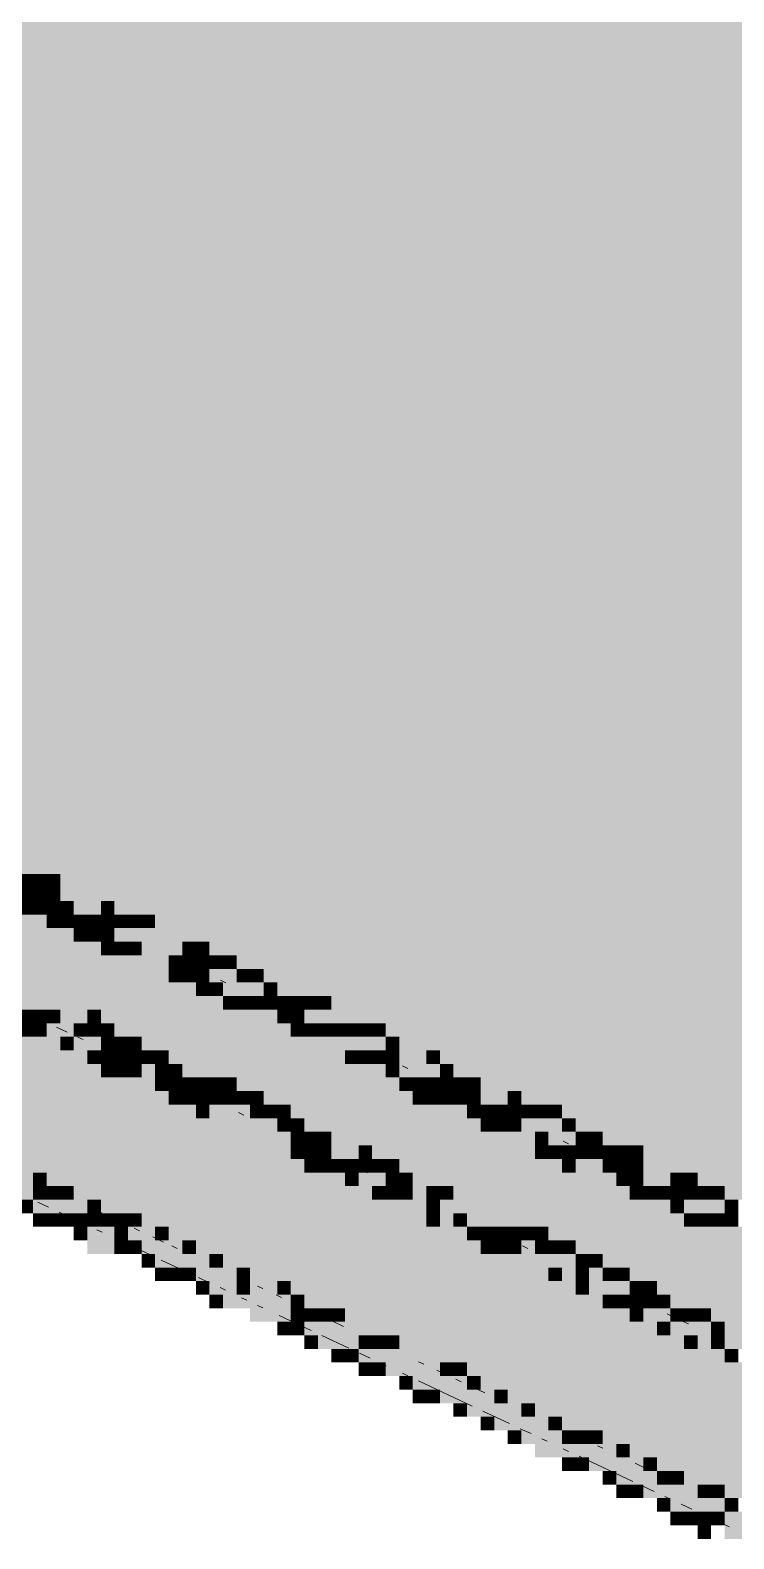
# Paper-space layout '03 3D Building and Roof' of a CAD drawing. Header units: millimetres. Extents: x 5 to 415, y 5 to 292.
# Drawn here: x 256.36 to 261.36, y 58.42 to 69.14 of the extents above; entities that cross this region are included whole.
import ezdxf

# ---------------------------------------------------------------- set-up
doc = ezdxf.new("R2010")
doc.units = ezdxf.units.MM
doc.layers.add('EXISTING', color=7, linetype='Continuous')
doc.layers.add('IMAGES', color=7, linetype='Continuous')

# ---------------------------------------------------------------- blocks, each defined once
blk = doc.blocks.new('SHEET_03')
at = {"layer": 'EXISTING', "color": 250, "lineweight": 9}
for p, q in [((256.605, 62.904), (256.567, 62.922)), ((257.747, 62.368), (257.709, 62.386)), ((256.43, 62.107), (256.468, 62.089)), ((256.544, 62.053), (256.62, 62.018)), ((256.696, 61.982), (256.734, 61.964)), ((259.041, 61.76), (259.003, 61.778)), ((257.305, 61.696), (257.343, 61.678)), ((257.572, 61.571), (257.61, 61.553)), ((257.838, 61.446), (257.876, 61.428)), ((260.183, 61.224), (260.145, 61.242)), ((258.447, 61.16), (258.485, 61.142)), ((258.6, 61.088), (258.638, 61.07)), ((258.714, 61.035), (258.752, 61.017)), ((258.98, 60.91), (259.018, 60.892)), ((256.488, 60.774), (256.412, 60.809)), ((256.602, 60.72), (256.564, 60.738)), ((256.755, 60.649), (256.717, 60.666)), ((256.831, 60.749), (256.869, 60.731)), ((257.001, 60.669), (256.963, 60.687)), ((261.325, 60.688), (261.287, 60.706)), ((256.869, 60.595), (256.831, 60.613)), ((257.097, 60.624), (257.135, 60.606)), ((257.305, 60.526), (257.229, 60.562)), ((259.589, 60.624), (259.627, 60.606)), ((257.212, 60.434), (256.983, 60.541)), ((257.364, 60.499), (257.402, 60.481)), ((259.742, 60.552), (259.78, 60.534)), ((259.856, 60.499), (259.894, 60.481)), ((257.478, 60.309), (257.288, 60.398)), ((257.631, 60.237), (257.554, 60.273)), ((257.745, 60.184), (257.707, 60.202)), ((257.973, 60.213), (258.011, 60.195)), ((258.143, 60.133), (258.105, 60.151)), ((257.897, 60.112), (257.859, 60.13)), ((258.011, 60.058), (257.973, 60.076)), ((258.24, 60.088), (258.278, 60.07)), ((258.447, 59.99), (258.371, 60.026)), ((260.731, 60.088), (260.769, 60.07)), ((258.354, 59.898), (258.126, 60.005)), ((258.506, 59.963), (258.583, 59.927)), ((260.884, 60.016), (260.922, 59.998)), ((260.998, 59.962), (261.036, 59.945)), ((258.621, 59.772), (258.43, 59.862)), ((258.773, 59.701), (258.697, 59.737)), ((258.887, 59.647), (258.849, 59.665)), ((259.116, 59.676), (259.154, 59.659)), ((259.285, 59.597), (259.247, 59.615)), ((259.04, 59.576), (259.002, 59.594)), ((259.497, 59.361), (259.116, 59.54)), ((259.382, 59.551), (259.42, 59.533)), ((259.589, 59.454), (259.513, 59.49)), ((259.763, 59.236), (259.573, 59.325)), ((259.916, 59.165), (259.839, 59.2)), ((260.03, 59.111), (259.992, 59.129)), ((260.258, 59.14), (260.296, 59.122)), ((260.427, 59.061), (260.389, 59.079)), ((260.182, 59.039), (260.144, 59.057)), ((260.639, 58.825), (260.258, 59.004)), ((260.525, 59.015), (260.563, 58.997)), ((260.731, 58.918), (260.655, 58.954)), ((260.791, 58.753), (260.715, 58.789)), ((260.906, 58.7), (260.868, 58.718)), ((261.058, 58.628), (260.982, 58.664)), ((261.134, 58.729), (261.172, 58.711)), ((261.172, 58.575), (261.134, 58.592)), ((261.325, 58.503), (261.287, 58.521))]:
    blk.add_line(p, q, dxfattribs=at)
at = {"layer": 'IMAGES', "color": 7}
for points in [[(243.658, 69.118), (262.738, 69.118), (243.658, 69.214), (262.738, 69.214)], [(243.851, 69.022), (262.738, 69.022), (243.851, 69.118), (262.738, 69.118)], [(244.14, 68.925), (262.545, 68.925), (244.14, 69.022), (262.545, 69.022)], [(244.236, 68.829), (262.449, 68.829), (244.236, 68.925), (262.449, 68.925)], [(244.525, 68.732), (262.16, 68.732), (244.525, 68.829), (262.16, 68.829)], [(244.718, 68.636), (261.967, 68.636), (244.718, 68.732), (261.967, 68.732)], [(244.911, 68.54), (261.775, 68.54), (244.911, 68.636), (261.775, 68.636)], [(245.007, 68.443), (261.678, 68.443), (245.007, 68.54), (261.678, 68.54)], [(245.296, 68.347), (261.582, 68.347), (245.296, 68.443), (261.582, 68.443)], [(245.585, 68.25), (261.582, 68.25), (245.585, 68.347), (261.582, 68.347)], [(245.682, 68.154), (261.582, 68.154), (245.682, 68.25), (261.582, 68.25)], [(245.971, 68.058), (261.582, 68.058), (245.971, 68.154), (261.582, 68.154)], [(246.067, 67.961), (261.582, 67.961), (246.067, 68.058), (261.582, 68.058)], [(246.356, 67.865), (261.678, 67.865), (246.356, 67.961), (261.678, 67.961)], [(246.549, 67.768), (261.967, 67.768), (246.549, 67.865), (261.967, 67.865)], [(246.742, 67.672), (262.064, 67.672), (246.742, 67.768), (262.064, 67.768)], [(246.935, 67.576), (262.353, 67.576), (246.935, 67.672), (262.353, 67.672)], [(247.127, 67.479), (262.545, 67.479), (247.127, 67.576), (262.545, 67.576)], [(247.224, 67.383), (262.738, 67.383), (247.224, 67.479), (262.738, 67.479)], [(247.609, 67.286), (262.931, 67.286), (247.609, 67.383), (262.931, 67.383)], [(247.802, 67.19), (265.147, 67.19), (247.802, 67.286), (265.147, 67.286)], [(247.995, 67.094), (265.436, 67.094), (247.995, 67.19), (265.436, 67.19)], [(248.091, 66.997), (265.629, 66.997), (248.091, 67.094), (265.629, 67.094)], [(248.284, 66.901), (265.918, 66.901), (248.284, 66.997), (265.918, 66.997)], [(248.476, 66.804), (266.111, 66.804), (248.476, 66.901), (266.111, 66.901)], [(248.862, 66.708), (266.304, 66.708), (248.862, 66.804), (266.304, 66.804)], [(248.958, 66.612), (266.593, 66.612), (248.958, 66.708), (266.593, 66.708)], [(249.247, 66.515), (266.785, 66.515), (249.247, 66.612), (266.785, 66.612)], [(249.344, 66.419), (267.075, 66.419), (249.344, 66.515), (267.075, 66.515)], [(249.536, 66.322), (267.267, 66.322), (249.536, 66.419), (267.267, 66.419)], [(249.825, 66.226), (267.556, 66.226), (249.825, 66.322), (267.556, 66.322)], [(250.018, 66.13), (267.749, 66.13), (250.018, 66.226), (267.749, 66.226)], [(250.211, 66.033), (268.038, 66.033), (250.211, 66.13), (268.038, 66.13)], [(250.404, 65.937), (268.135, 65.937), (250.404, 66.033), (268.135, 66.033)], [(250.693, 65.84), (267.845, 65.84), (250.693, 65.937), (267.845, 65.937)], [(250.789, 65.744), (267.749, 65.744), (250.789, 65.84), (267.749, 65.84)], [(251.078, 65.648), (267.556, 65.648), (251.078, 65.744), (267.556, 65.744)], [(251.271, 65.551), (267.46, 65.551), (251.271, 65.648), (267.46, 65.648)], [(251.367, 65.455), (267.46, 65.455), (251.367, 65.551), (267.46, 65.551)], [(251.656, 65.358), (267.46, 65.358), (251.656, 65.455), (267.46, 65.455)], [(251.849, 65.262), (267.46, 65.262), (251.849, 65.358), (267.46, 65.358)], [(252.138, 65.166), (267.556, 65.166), (252.138, 65.262), (267.556, 65.262)], [(252.235, 65.069), (267.653, 65.069), (252.235, 65.166), (267.653, 65.166)], [(252.524, 64.973), (267.845, 64.973), (252.524, 65.069), (267.845, 65.069)], [(252.716, 64.876), (268.135, 64.876), (252.716, 64.973), (268.135, 64.973)], [(252.813, 64.78), (268.231, 64.78), (252.813, 64.876), (268.231, 64.876)], [(253.102, 64.684), (268.52, 64.684), (253.102, 64.78), (268.52, 64.78)], [(253.295, 64.587), (268.616, 64.587), (253.295, 64.684), (268.616, 64.684)], [(253.584, 64.491), (268.809, 64.491), (253.584, 64.587), (268.809, 64.587)], [(253.68, 64.394), (272.856, 64.394), (253.68, 64.491), (272.856, 64.491)], [(253.873, 64.298), (272.567, 64.298), (253.873, 64.394), (272.567, 64.394)], [(254.162, 64.202), (272.471, 64.202), (254.162, 64.298), (272.471, 64.298)], [(254.258, 64.105), (272.085, 64.105), (254.258, 64.202), (272.085, 64.202)], [(254.547, 64.009), (271.989, 64.009), (254.547, 64.105), (271.989, 64.105)], [(254.74, 63.912), (271.796, 63.912), (254.74, 64.009), (271.796, 64.009)], [(254.933, 63.816), (271.507, 63.816), (254.933, 63.912), (271.507, 63.912)], [(255.029, 63.72), (271.411, 63.72), (255.029, 63.816), (271.411, 63.816)], [(255.415, 63.623), (271.122, 63.623), (255.415, 63.72), (271.122, 63.72)], [(255.607, 63.527), (270.929, 63.527), (255.607, 63.623), (270.929, 63.623)], [(255.8, 63.43), (270.833, 63.43), (255.8, 63.527), (270.833, 63.527)], [(255.993, 63.334), (270.64, 63.334), (255.993, 63.43), (270.64, 63.43)], [(256.185, 63.238), (270.447, 63.238), (256.185, 63.334), (270.447, 63.334)], [(256.282, 63.141), (256.475, 63.141), (256.282, 63.238), (256.475, 63.238)], [(256.282, 63.045), (256.378, 63.045), (256.282, 63.141), (256.378, 63.141)], [(256.378, 63.045), (256.475, 63.045), (256.378, 63.141), (256.475, 63.141)], [(256.475, 63.141), (270.062, 63.141), (256.475, 63.238), (270.062, 63.238)], [(256.475, 63.045), (256.571, 63.045), (256.475, 63.141), (256.571, 63.141)], [(256.571, 63.045), (269.965, 63.045), (256.571, 63.141), (269.965, 63.141)], [(256.282, 62.948), (256.378, 62.948), (256.282, 63.045), (256.378, 63.045)], [(256.378, 62.948), (256.475, 62.948), (256.378, 63.045), (256.475, 63.045)], [(256.475, 62.948), (256.571, 62.948), (256.475, 63.045), (256.571, 63.045)], [(256.571, 62.948), (256.86, 62.948), (256.571, 63.045), (256.86, 63.045)], [(256.86, 62.948), (269.676, 62.948), (256.86, 63.045), (269.676, 63.045)], [(256.282, 62.852), (256.378, 62.852), (256.282, 62.948), (256.378, 62.948)], [(256.378, 62.852), (256.475, 62.852), (256.378, 62.948), (256.475, 62.948)], [(256.475, 62.852), (256.571, 62.852), (256.475, 62.948), (256.571, 62.948)], [(256.571, 62.852), (256.667, 62.852), (256.571, 62.948), (256.667, 62.948)], [(256.667, 62.852), (256.86, 62.852), (256.667, 62.948), (256.86, 62.948)], [(256.86, 62.852), (256.956, 62.852), (256.86, 62.948), (256.956, 62.948)], [(256.956, 62.852), (269.484, 62.852), (256.956, 62.948), (269.484, 62.948)], [(255.318, 62.756), (256.475, 62.756), (255.318, 62.852), (256.475, 62.852)], [(256.475, 62.756), (256.571, 62.756), (256.475, 62.852), (256.571, 62.852)], [(256.571, 62.756), (256.667, 62.756), (256.571, 62.852), (256.667, 62.852)], [(256.667, 62.756), (256.764, 62.756), (256.667, 62.852), (256.764, 62.852)], [(256.764, 62.756), (256.86, 62.756), (256.764, 62.852), (256.86, 62.852)], [(256.86, 62.756), (256.956, 62.756), (256.86, 62.852), (256.956, 62.852)], [(256.956, 62.756), (257.053, 62.756), (256.956, 62.852), (257.053, 62.852)], [(257.053, 62.756), (257.149, 62.756), (257.053, 62.852), (257.149, 62.852)], [(257.149, 62.756), (257.245, 62.756), (257.149, 62.852), (257.245, 62.852)], [(257.245, 62.756), (269.484, 62.756), (257.245, 62.852), (269.484, 62.852)], [(255.607, 62.659), (256.667, 62.659), (255.607, 62.756), (256.667, 62.756)], [(256.667, 62.659), (256.764, 62.659), (256.667, 62.756), (256.764, 62.756)], [(256.764, 62.659), (256.86, 62.659), (256.764, 62.756), (256.86, 62.756)], [(256.86, 62.659), (256.956, 62.659), (256.86, 62.756), (256.956, 62.756)], [(256.956, 62.659), (257.149, 62.659), (256.956, 62.756), (257.149, 62.756)], [(257.149, 62.659), (257.342, 62.659), (257.149, 62.756), (257.342, 62.756)], [(257.342, 62.563), (257.438, 62.563), (257.342, 62.756), (257.438, 62.756)], [(257.438, 62.659), (269.098, 62.659), (257.438, 62.756), (269.098, 62.756)], [(255.704, 62.563), (256.86, 62.563), (255.704, 62.659), (256.86, 62.659)], [(256.86, 62.563), (256.956, 62.563), (256.86, 62.659), (256.956, 62.659)], [(256.956, 62.563), (257.053, 62.563), (256.956, 62.659), (257.053, 62.659)], [(257.053, 62.563), (257.149, 62.563), (257.053, 62.659), (257.149, 62.659)], [(257.149, 62.563), (257.342, 62.563), (257.149, 62.659), (257.342, 62.659)], [(257.438, 62.563), (257.535, 62.563), (257.438, 62.659), (257.535, 62.659)], [(257.535, 62.563), (257.631, 62.563), (257.535, 62.659), (257.631, 62.659)], [(257.631, 62.563), (268.905, 62.563), (257.631, 62.659), (268.905, 62.659)], [(255.896, 62.466), (257.149, 62.466), (255.896, 62.563), (257.149, 62.563)], [(257.149, 62.466), (257.342, 62.466), (257.149, 62.563), (257.342, 62.563)], [(257.342, 62.466), (257.438, 62.466), (257.342, 62.563), (257.438, 62.563)], [(257.438, 62.466), (257.535, 62.466), (257.438, 62.563), (257.535, 62.563)], [(257.535, 62.466), (257.631, 62.466), (257.535, 62.563), (257.631, 62.563)], [(257.631, 62.466), (257.727, 62.466), (257.631, 62.563), (257.727, 62.563)], [(257.727, 62.466), (257.824, 62.466), (257.727, 62.563), (257.824, 62.563)], [(257.824, 62.466), (268.809, 62.466), (257.824, 62.563), (268.809, 62.563)], [(256.089, 62.37), (257.342, 62.37), (256.089, 62.466), (257.342, 62.466)], [(257.342, 62.37), (257.438, 62.37), (257.342, 62.466), (257.438, 62.466)], [(257.438, 62.37), (257.535, 62.37), (257.438, 62.466), (257.535, 62.466)], [(257.535, 62.37), (257.631, 62.37), (257.535, 62.466), (257.631, 62.466)], [(257.631, 62.37), (257.824, 62.37), (257.631, 62.466), (257.824, 62.466)], [(257.824, 62.37), (257.92, 62.37), (257.824, 62.466), (257.92, 62.466)], [(257.92, 62.37), (258.016, 62.37), (257.92, 62.466), (258.016, 62.466)], [(258.016, 62.37), (268.52, 62.37), (258.016, 62.466), (268.52, 62.466)], [(256.282, 62.274), (257.535, 62.274), (256.282, 62.37), (257.535, 62.37)], [(257.535, 62.274), (257.631, 62.274), (257.535, 62.37), (257.631, 62.37)], [(257.631, 62.274), (257.727, 62.274), (257.631, 62.37), (257.727, 62.37)], [(257.727, 62.274), (258.016, 62.274), (257.727, 62.37), (258.016, 62.37)], [(258.016, 62.274), (258.113, 62.274), (258.016, 62.37), (258.113, 62.37)], [(258.113, 62.274), (268.424, 62.274), (258.113, 62.37), (268.424, 62.37)], [(256.282, 62.177), (256.475, 62.177), (256.282, 62.274), (256.475, 62.274)], [(256.282, 62.081), (256.378, 62.081), (256.282, 62.177), (256.378, 62.177)], [(256.378, 62.081), (256.475, 62.081), (256.378, 62.177), (256.475, 62.177)], [(256.475, 62.177), (257.727, 62.177), (256.475, 62.274), (257.727, 62.274)], [(256.475, 62.081), (256.571, 62.081), (256.475, 62.177), (256.571, 62.177)], [(256.571, 62.081), (256.764, 62.081), (256.571, 62.177), (256.764, 62.177)], [(256.764, 62.081), (256.86, 62.081), (256.764, 62.177), (256.86, 62.177)], [(256.86, 62.081), (257.824, 62.081), (256.86, 62.177), (257.824, 62.177)], [(257.727, 62.177), (257.824, 62.177), (257.727, 62.274), (257.824, 62.274)], [(257.824, 62.177), (257.92, 62.177), (257.824, 62.274), (257.92, 62.274)], [(257.824, 62.081), (258.113, 62.081), (257.824, 62.177), (258.113, 62.177)], [(257.92, 62.177), (258.016, 62.177), (257.92, 62.274), (258.016, 62.274)], [(258.016, 62.177), (258.113, 62.177), (258.016, 62.274), (258.113, 62.274)], [(258.113, 62.177), (258.209, 62.177), (258.113, 62.274), (258.209, 62.274)], [(258.113, 62.081), (258.209, 62.081), (258.113, 62.177), (258.209, 62.177)], [(258.209, 62.177), (258.305, 62.177), (258.209, 62.274), (258.305, 62.274)], [(258.209, 62.081), (258.305, 62.081), (258.209, 62.177), (258.305, 62.177)], [(258.305, 62.177), (258.402, 62.177), (258.305, 62.274), (258.402, 62.274)], [(258.305, 62.081), (258.498, 62.081), (258.305, 62.177), (258.498, 62.177)], [(258.402, 62.177), (258.498, 62.177), (258.402, 62.274), (258.498, 62.274)], [(258.498, 62.177), (268.327, 62.177), (258.498, 62.274), (268.327, 62.274)], [(258.498, 62.081), (258.691, 62.081), (258.498, 62.177), (258.691, 62.177)], [(258.691, 62.081), (267.845, 62.081), (258.691, 62.177), (267.845, 62.177)], [(256.282, 61.984), (256.378, 61.984), (256.282, 62.081), (256.378, 62.081)], [(256.378, 61.984), (256.475, 61.984), (256.378, 62.081), (256.475, 62.081)], [(256.475, 61.984), (256.667, 61.984), (256.475, 62.081), (256.667, 62.081)], [(256.667, 61.984), (256.764, 61.984), (256.667, 62.081), (256.764, 62.081)], [(256.764, 61.984), (256.86, 61.984), (256.764, 62.081), (256.86, 62.081)], [(256.86, 61.984), (256.956, 61.984), (256.86, 62.081), (256.956, 62.081)], [(256.956, 61.984), (258.209, 61.984), (256.956, 62.081), (258.209, 62.081)], [(258.209, 61.984), (258.305, 61.984), (258.209, 62.081), (258.305, 62.081)], [(258.305, 61.984), (258.402, 61.984), (258.305, 62.081), (258.402, 62.081)], [(258.402, 61.984), (258.498, 61.984), (258.402, 62.081), (258.498, 62.081)], [(258.498, 61.984), (258.595, 61.984), (258.498, 62.081), (258.595, 62.081)], [(258.595, 61.984), (258.691, 61.984), (258.595, 62.081), (258.691, 62.081)], [(258.691, 61.984), (258.787, 61.984), (258.691, 62.081), (258.787, 62.081)], [(258.787, 61.984), (258.884, 61.984), (258.787, 62.081), (258.884, 62.081)], [(258.884, 61.984), (267.749, 61.984), (258.884, 62.081), (267.749, 62.081)], [(254.451, 61.888), (256.571, 61.888), (254.451, 61.984), (256.571, 61.984)], [(256.571, 61.888), (256.667, 61.888), (256.571, 61.984), (256.667, 61.984)], [(256.667, 61.888), (256.86, 61.888), (256.667, 61.984), (256.86, 61.984)], [(256.86, 61.888), (256.956, 61.888), (256.86, 61.984), (256.956, 61.984)], [(256.956, 61.888), (257.053, 61.888), (256.956, 61.984), (257.053, 61.984)], [(257.053, 61.888), (257.149, 61.888), (257.053, 61.984), (257.149, 61.984)], [(257.149, 61.888), (258.305, 61.888), (257.149, 61.984), (258.305, 61.984)], [(258.305, 61.888), (258.595, 61.888), (258.305, 61.984), (258.595, 61.984)], [(258.595, 61.888), (258.884, 61.888), (258.595, 61.984), (258.884, 61.984)], [(258.884, 61.888), (258.98, 61.888), (258.884, 61.984), (258.98, 61.984)], [(258.98, 61.888), (267.556, 61.888), (258.98, 61.984), (267.556, 61.984)], [(254.644, 61.792), (256.764, 61.792), (254.644, 61.888), (256.764, 61.888)], [(256.764, 61.792), (256.86, 61.792), (256.764, 61.888), (256.86, 61.888)], [(256.86, 61.792), (256.956, 61.792), (256.86, 61.888), (256.956, 61.888)], [(256.956, 61.792), (257.053, 61.792), (256.956, 61.888), (257.053, 61.888)], [(257.053, 61.792), (257.149, 61.792), (257.053, 61.888), (257.149, 61.888)], [(257.149, 61.792), (257.245, 61.792), (257.149, 61.888), (257.245, 61.888)], [(257.245, 61.792), (257.342, 61.792), (257.245, 61.888), (257.342, 61.888)], [(257.342, 61.792), (258.595, 61.792), (257.342, 61.888), (258.595, 61.888)], [(258.595, 61.792), (258.691, 61.792), (258.595, 61.888), (258.691, 61.888)], [(258.691, 61.792), (258.787, 61.792), (258.691, 61.888), (258.787, 61.888)], [(258.787, 61.792), (258.884, 61.792), (258.787, 61.888), (258.884, 61.888)], [(258.884, 61.792), (258.98, 61.792), (258.884, 61.888), (258.98, 61.888)], [(258.98, 61.792), (259.173, 61.792), (258.98, 61.888), (259.173, 61.888)], [(259.173, 61.792), (259.269, 61.792), (259.173, 61.888), (259.269, 61.888)], [(259.269, 61.792), (267.267, 61.792), (259.269, 61.888), (267.267, 61.888)], [(254.933, 61.695), (256.86, 61.695), (254.933, 61.792), (256.86, 61.792)], [(256.86, 61.695), (256.956, 61.695), (256.86, 61.792), (256.956, 61.792)], [(256.956, 61.695), (257.053, 61.695), (256.956, 61.792), (257.053, 61.792)], [(257.053, 61.695), (257.149, 61.695), (257.053, 61.792), (257.149, 61.792)], [(257.149, 61.599), (257.245, 61.599), (257.149, 61.792), (257.245, 61.792)], [(257.245, 61.695), (257.342, 61.695), (257.245, 61.792), (257.342, 61.792)], [(257.342, 61.695), (257.438, 61.695), (257.342, 61.792), (257.438, 61.792)], [(257.438, 61.695), (258.691, 61.695), (257.438, 61.792), (258.691, 61.792)], [(258.691, 61.695), (258.884, 61.695), (258.691, 61.792), (258.884, 61.792)], [(258.884, 61.695), (258.98, 61.695), (258.884, 61.792), (258.98, 61.792)], [(258.98, 61.695), (259.269, 61.695), (258.98, 61.792), (259.269, 61.792)], [(259.269, 61.695), (259.365, 61.695), (259.269, 61.792), (259.365, 61.792)], [(259.365, 61.695), (267.171, 61.695), (259.365, 61.792), (267.171, 61.792)], [(255.029, 61.599), (257.149, 61.599), (255.029, 61.695), (257.149, 61.695)], [(257.245, 61.599), (257.342, 61.599), (257.245, 61.695), (257.342, 61.695)], [(257.342, 61.599), (257.438, 61.599), (257.342, 61.695), (257.438, 61.695)], [(257.438, 61.599), (257.535, 61.599), (257.438, 61.695), (257.535, 61.695)], [(257.535, 61.599), (257.631, 61.599), (257.535, 61.695), (257.631, 61.695)], [(257.631, 61.599), (257.727, 61.599), (257.631, 61.695), (257.727, 61.695)], [(257.727, 61.599), (257.824, 61.599), (257.727, 61.695), (257.824, 61.695)], [(257.824, 61.599), (258.98, 61.599), (257.824, 61.695), (258.98, 61.695)], [(258.98, 61.599), (259.076, 61.599), (258.98, 61.695), (259.076, 61.695)], [(259.076, 61.599), (259.173, 61.599), (259.076, 61.695), (259.173, 61.695)], [(259.173, 61.599), (259.269, 61.599), (259.173, 61.695), (259.269, 61.695)], [(259.269, 61.599), (259.365, 61.599), (259.269, 61.695), (259.365, 61.695)], [(259.365, 61.599), (259.462, 61.599), (259.365, 61.695), (259.462, 61.695)], [(259.462, 61.599), (259.558, 61.599), (259.462, 61.695), (259.558, 61.695)], [(259.558, 61.599), (259.751, 61.599), (259.558, 61.695), (259.751, 61.695)], [(259.751, 61.599), (267.075, 61.599), (259.751, 61.695), (267.075, 61.695)], [(255.318, 61.502), (257.342, 61.502), (255.318, 61.599), (257.342, 61.599)], [(257.342, 61.502), (257.438, 61.502), (257.342, 61.599), (257.438, 61.599)], [(257.438, 61.502), (257.535, 61.502), (257.438, 61.599), (257.535, 61.599)], [(257.535, 61.502), (257.631, 61.502), (257.535, 61.599), (257.631, 61.599)], [(257.631, 61.502), (257.727, 61.502), (257.631, 61.599), (257.727, 61.599)], [(257.727, 61.502), (257.824, 61.502), (257.727, 61.599), (257.824, 61.599)], [(257.824, 61.502), (257.92, 61.502), (257.824, 61.599), (257.92, 61.599)], [(257.92, 61.502), (258.016, 61.502), (257.92, 61.599), (258.016, 61.599)], [(258.016, 61.502), (259.076, 61.502), (258.016, 61.599), (259.076, 61.599)], [(259.076, 61.502), (259.173, 61.502), (259.076, 61.599), (259.173, 61.599)], [(259.173, 61.502), (259.269, 61.502), (259.173, 61.599), (259.269, 61.599)], [(259.269, 61.502), (259.365, 61.502), (259.269, 61.599), (259.365, 61.599)], [(259.365, 61.502), (259.462, 61.502), (259.365, 61.599), (259.462, 61.599)], [(259.462, 61.502), (259.558, 61.502), (259.462, 61.599), (259.558, 61.599)], [(259.558, 61.502), (259.751, 61.502), (259.558, 61.599), (259.751, 61.599)], [(259.751, 61.502), (259.847, 61.502), (259.751, 61.599), (259.847, 61.599)], [(259.847, 61.502), (266.593, 61.502), (259.847, 61.599), (266.593, 61.599)], [(255.415, 61.406), (257.535, 61.406), (255.415, 61.502), (257.535, 61.502)], [(257.535, 61.406), (257.631, 61.406), (257.535, 61.502), (257.631, 61.502)], [(257.631, 61.406), (257.92, 61.406), (257.631, 61.502), (257.92, 61.502)], [(257.92, 61.406), (258.016, 61.406), (257.92, 61.502), (258.016, 61.502)], [(258.016, 61.406), (258.113, 61.406), (258.016, 61.502), (258.113, 61.502)], [(258.113, 61.406), (258.209, 61.406), (258.113, 61.502), (258.209, 61.502)], [(258.209, 61.406), (259.462, 61.406), (258.209, 61.502), (259.462, 61.502)], [(259.462, 61.406), (259.558, 61.406), (259.462, 61.502), (259.558, 61.502)], [(259.558, 61.406), (259.655, 61.406), (259.558, 61.502), (259.655, 61.502)], [(259.655, 61.406), (259.751, 61.406), (259.655, 61.502), (259.751, 61.502)], [(259.751, 61.406), (259.847, 61.406), (259.751, 61.502), (259.847, 61.502)], [(259.847, 61.406), (259.944, 61.406), (259.847, 61.502), (259.944, 61.502)], [(259.944, 61.406), (260.04, 61.406), (259.944, 61.502), (260.04, 61.502)], [(260.04, 61.406), (260.136, 61.406), (260.04, 61.502), (260.136, 61.502)], [(260.136, 61.406), (266.4, 61.406), (260.136, 61.502), (266.4, 61.502)], [(255.704, 61.309), (257.727, 61.309), (255.704, 61.406), (257.727, 61.406)], [(255.896, 61.213), (258.016, 61.213), (255.896, 61.309), (258.016, 61.309)], [(257.727, 61.309), (257.92, 61.309), (257.727, 61.406), (257.92, 61.406)], [(257.92, 61.309), (258.113, 61.309), (257.92, 61.406), (258.113, 61.406)], [(258.016, 61.213), (258.209, 61.213), (258.016, 61.309), (258.209, 61.309)], [(258.113, 61.309), (258.209, 61.309), (258.113, 61.406), (258.209, 61.406)], [(258.209, 61.309), (258.305, 61.309), (258.209, 61.406), (258.305, 61.406)], [(258.209, 61.213), (258.305, 61.213), (258.209, 61.309), (258.305, 61.309)], [(258.305, 61.309), (259.558, 61.309), (258.305, 61.406), (259.558, 61.406)], [(258.305, 61.213), (258.402, 61.213), (258.305, 61.309), (258.402, 61.309)], [(258.402, 61.213), (258.498, 61.213), (258.402, 61.309), (258.498, 61.309)], [(258.498, 61.213), (258.691, 61.213), (258.498, 61.309), (258.691, 61.309)], [(258.691, 61.213), (259.751, 61.213), (258.691, 61.309), (259.751, 61.309)], [(259.558, 61.309), (259.655, 61.309), (259.558, 61.406), (259.655, 61.406)], [(259.655, 61.309), (259.751, 61.309), (259.655, 61.406), (259.751, 61.406)], [(259.751, 61.309), (259.847, 61.309), (259.751, 61.406), (259.847, 61.406)], [(259.751, 61.213), (259.944, 61.213), (259.751, 61.309), (259.944, 61.309)], [(259.847, 61.309), (260.136, 61.309), (259.847, 61.406), (260.136, 61.406)], [(259.944, 61.213), (260.04, 61.213), (259.944, 61.309), (260.04, 61.309)], [(260.04, 61.213), (260.233, 61.213), (260.04, 61.309), (260.233, 61.309)], [(260.136, 61.309), (260.233, 61.309), (260.136, 61.406), (260.233, 61.406)], [(260.233, 61.309), (266.304, 61.309), (260.233, 61.406), (266.304, 61.406)], [(260.233, 61.213), (260.329, 61.213), (260.233, 61.309), (260.329, 61.309)], [(260.329, 61.213), (260.425, 61.213), (260.329, 61.309), (260.425, 61.309)], [(260.425, 61.213), (266.015, 61.213), (260.425, 61.309), (266.015, 61.309)], [(256.185, 61.117), (258.209, 61.117), (256.185, 61.213), (258.209, 61.213)], [(258.209, 61.117), (258.305, 61.117), (258.209, 61.213), (258.305, 61.213)], [(258.305, 61.117), (258.402, 61.117), (258.305, 61.213), (258.402, 61.213)], [(258.402, 61.117), (258.498, 61.117), (258.402, 61.213), (258.498, 61.213)], [(258.498, 61.117), (258.691, 61.117), (258.498, 61.213), (258.691, 61.213)], [(258.691, 61.117), (258.787, 61.117), (258.691, 61.213), (258.787, 61.213)], [(258.787, 61.117), (259.944, 61.117), (258.787, 61.213), (259.944, 61.213)], [(259.944, 61.117), (260.04, 61.117), (259.944, 61.213), (260.04, 61.213)], [(260.04, 61.117), (260.136, 61.117), (260.04, 61.213), (260.136, 61.213)], [(260.136, 61.117), (260.233, 61.117), (260.136, 61.213), (260.233, 61.213)], [(260.233, 61.117), (260.329, 61.117), (260.233, 61.213), (260.329, 61.213)], [(260.329, 61.117), (260.425, 61.117), (260.329, 61.213), (260.425, 61.213)], [(260.425, 61.117), (260.522, 61.117), (260.425, 61.213), (260.522, 61.213)], [(260.522, 61.117), (260.618, 61.117), (260.522, 61.213), (260.618, 61.213)], [(260.618, 61.117), (260.715, 61.117), (260.618, 61.213), (260.715, 61.213)], [(260.715, 61.117), (265.918, 61.117), (260.715, 61.213), (265.918, 61.213)], [(256.282, 61.02), (258.305, 61.02), (256.282, 61.117), (258.305, 61.117)], [(258.305, 61.02), (258.402, 61.02), (258.305, 61.117), (258.402, 61.117)], [(258.402, 61.02), (258.498, 61.02), (258.402, 61.117), (258.498, 61.117)], [(258.498, 61.02), (258.595, 61.02), (258.498, 61.117), (258.595, 61.117)], [(258.595, 61.02), (258.691, 61.02), (258.595, 61.117), (258.691, 61.117)], [(258.691, 61.02), (258.787, 61.02), (258.691, 61.117), (258.787, 61.117)], [(258.787, 61.02), (258.884, 61.02), (258.787, 61.117), (258.884, 61.117)], [(258.884, 61.02), (258.98, 61.02), (258.884, 61.117), (258.98, 61.117)], [(258.98, 61.02), (260.136, 61.02), (258.98, 61.117), (260.136, 61.117)], [(260.136, 61.02), (260.233, 61.02), (260.136, 61.117), (260.233, 61.117)], [(260.233, 61.02), (260.425, 61.02), (260.233, 61.117), (260.425, 61.117)], [(260.425, 61.02), (260.522, 61.02), (260.425, 61.117), (260.522, 61.117)], [(260.522, 61.02), (260.618, 61.02), (260.522, 61.117), (260.618, 61.117)], [(260.618, 61.02), (260.715, 61.02), (260.618, 61.117), (260.715, 61.117)], [(260.715, 61.02), (260.907, 61.02), (260.715, 61.117), (260.907, 61.117)], [(260.907, 61.02), (265.822, 61.02), (260.907, 61.117), (265.822, 61.117)], [(255.993, 60.924), (256.378, 60.924), (255.993, 61.02), (256.378, 61.02)], [(256.378, 60.924), (256.475, 60.924), (256.378, 61.02), (256.475, 61.02)], [(256.475, 60.924), (258.595, 60.924), (256.475, 61.02), (258.595, 61.02)], [(258.595, 60.924), (258.691, 60.924), (258.595, 61.02), (258.691, 61.02)], [(258.691, 60.924), (258.884, 60.924), (258.691, 61.02), (258.884, 61.02)], [(258.884, 60.924), (258.98, 60.924), (258.884, 61.02), (258.98, 61.02)], [(258.98, 60.924), (259.076, 60.924), (258.98, 61.02), (259.076, 61.02)], [(259.076, 60.924), (259.269, 60.924), (259.076, 61.02), (259.269, 61.02)], [(259.269, 60.924), (260.522, 60.924), (259.269, 61.02), (260.522, 61.02)], [(260.522, 60.924), (260.618, 60.924), (260.522, 61.02), (260.618, 61.02)], [(260.618, 60.924), (260.715, 60.924), (260.618, 61.02), (260.715, 61.02)], [(260.715, 60.924), (260.907, 60.924), (260.715, 61.02), (260.907, 61.02)], [(260.907, 60.924), (261.004, 60.924), (260.907, 61.02), (261.004, 61.02)], [(261.004, 60.924), (261.1, 60.924), (261.004, 61.02), (261.1, 61.02)], [(261.1, 60.924), (265.34, 60.924), (261.1, 61.02), (265.34, 61.02)], [(256.185, 60.827), (256.378, 60.827), (256.185, 60.924), (256.378, 60.924)], [(256.378, 60.827), (256.475, 60.827), (256.378, 60.924), (256.475, 60.924)], [(256.475, 60.827), (256.571, 60.827), (256.475, 60.924), (256.571, 60.924)], [(256.571, 60.827), (256.667, 60.827), (256.571, 60.924), (256.667, 60.924)], [(256.667, 60.827), (258.787, 60.827), (256.667, 60.924), (258.787, 60.924)], [(258.787, 60.827), (258.884, 60.827), (258.787, 60.924), (258.884, 60.924)], [(258.884, 60.827), (258.98, 60.827), (258.884, 60.924), (258.98, 60.924)], [(258.98, 60.827), (259.076, 60.827), (258.98, 60.924), (259.076, 60.924)], [(259.076, 60.731), (259.173, 60.731), (259.076, 60.924), (259.173, 60.924)], [(259.173, 60.827), (259.269, 60.827), (259.173, 60.924), (259.269, 60.924)], [(259.269, 60.827), (259.365, 60.827), (259.269, 60.924), (259.365, 60.924)], [(259.365, 60.827), (260.618, 60.827), (259.365, 60.924), (260.618, 60.924)], [(260.618, 60.827), (260.715, 60.827), (260.618, 60.924), (260.715, 60.924)], [(260.715, 60.827), (260.811, 60.827), (260.715, 60.924), (260.811, 60.924)], [(260.811, 60.827), (260.907, 60.827), (260.811, 60.924), (260.907, 60.924)], [(260.907, 60.827), (261.004, 60.827), (260.907, 60.924), (261.004, 60.924)], [(261.004, 60.827), (261.1, 60.827), (261.004, 60.924), (261.1, 60.924)], [(261.1, 60.827), (261.196, 60.827), (261.1, 60.924), (261.196, 60.924)], [(261.196, 60.827), (261.293, 60.827), (261.196, 60.924), (261.293, 60.924)], [(261.293, 60.827), (265.244, 60.827), (261.293, 60.924), (265.244, 60.924)], [(256.282, 60.731), (256.378, 60.731), (256.282, 60.827), (256.378, 60.827)], [(256.378, 60.731), (256.764, 60.731), (256.378, 60.827), (256.764, 60.827)], [(256.764, 60.731), (256.86, 60.731), (256.764, 60.827), (256.86, 60.827)], [(256.86, 60.731), (259.076, 60.731), (256.86, 60.827), (259.076, 60.827)], [(259.173, 60.731), (259.269, 60.731), (259.173, 60.827), (259.269, 60.827)], [(259.269, 60.635), (259.365, 60.635), (259.269, 60.827), (259.365, 60.827)], [(259.365, 60.731), (259.655, 60.731), (259.365, 60.827), (259.655, 60.827)], [(259.655, 60.731), (260.715, 60.731), (259.655, 60.827), (260.715, 60.827)], [(260.715, 60.731), (260.907, 60.731), (260.715, 60.827), (260.907, 60.827)], [(260.907, 60.731), (261.004, 60.731), (260.907, 60.827), (261.004, 60.827)], [(261.004, 60.731), (261.293, 60.731), (261.004, 60.827), (261.293, 60.827)], [(261.293, 60.731), (261.389, 60.731), (261.293, 60.827), (261.389, 60.827)], [(256.378, 60.635), (256.475, 60.635), (256.378, 60.731), (256.475, 60.731)], [(256.475, 60.635), (256.571, 60.635), (256.475, 60.731), (256.571, 60.731)], [(256.571, 60.635), (256.667, 60.635), (256.571, 60.731), (256.667, 60.731)], [(256.667, 60.635), (256.764, 60.635), (256.667, 60.731), (256.764, 60.731)], [(256.764, 60.635), (256.86, 60.635), (256.764, 60.731), (256.86, 60.731)], [(256.86, 60.635), (256.956, 60.635), (256.86, 60.731), (256.956, 60.731)], [(256.956, 60.635), (257.053, 60.635), (256.956, 60.731), (257.053, 60.731)], [(257.053, 60.635), (257.149, 60.635), (257.053, 60.731), (257.149, 60.731)], [(257.149, 60.635), (259.173, 60.635), (257.149, 60.731), (259.173, 60.731)], [(259.173, 60.635), (259.269, 60.635), (259.173, 60.731), (259.269, 60.731)], [(259.365, 60.635), (259.462, 60.635), (259.365, 60.731), (259.462, 60.731)], [(259.462, 60.635), (259.655, 60.635), (259.462, 60.731), (259.655, 60.731)], [(259.655, 60.635), (259.847, 60.635), (259.655, 60.731), (259.847, 60.731)], [(259.847, 60.635), (261.004, 60.635), (259.847, 60.731), (261.004, 60.731)], [(261.004, 60.635), (261.1, 60.635), (261.004, 60.731), (261.1, 60.731)], [(261.1, 60.635), (261.196, 60.635), (261.1, 60.731), (261.196, 60.731)], [(261.196, 60.635), (261.293, 60.635), (261.196, 60.731), (261.293, 60.731)], [(261.293, 60.635), (261.389, 60.635), (261.293, 60.731), (261.389, 60.731)], [(256.667, 60.538), (256.764, 60.538), (256.667, 60.635), (256.764, 60.635)], [(256.764, 60.538), (256.956, 60.538), (256.764, 60.635), (256.956, 60.635)], [(256.956, 60.538), (257.053, 60.538), (256.956, 60.635), (257.053, 60.635)], [(257.053, 60.538), (257.245, 60.538), (257.053, 60.635), (257.245, 60.635)], [(257.245, 60.538), (257.342, 60.538), (257.245, 60.635), (257.342, 60.635)], [(257.342, 60.538), (259.462, 60.538), (257.342, 60.635), (259.462, 60.635)], [(259.462, 60.538), (259.558, 60.538), (259.462, 60.635), (259.558, 60.635)], [(259.558, 60.538), (259.655, 60.538), (259.558, 60.635), (259.655, 60.635)], [(259.655, 60.538), (259.751, 60.538), (259.655, 60.635), (259.751, 60.635)], [(259.751, 60.538), (259.847, 60.538), (259.751, 60.635), (259.847, 60.635)], [(259.847, 60.538), (259.944, 60.538), (259.847, 60.635), (259.944, 60.635)], [(259.944, 60.538), (260.04, 60.538), (259.944, 60.635), (260.04, 60.635)], [(260.04, 60.538), (261.1, 60.538), (260.04, 60.635), (261.1, 60.635)], [(261.1, 60.538), (261.485, 60.538), (261.1, 60.635), (261.485, 60.635)], [(256.764, 60.442), (256.956, 60.442), (256.764, 60.538), (256.956, 60.538)], [(256.956, 60.442), (257.053, 60.442), (256.956, 60.538), (257.053, 60.538)], [(257.053, 60.442), (257.149, 60.442), (257.053, 60.538), (257.149, 60.538)], [(257.149, 60.442), (257.438, 60.442), (257.149, 60.538), (257.438, 60.538)], [(257.438, 60.442), (257.535, 60.442), (257.438, 60.538), (257.535, 60.538)], [(257.535, 60.442), (259.558, 60.442), (257.535, 60.538), (259.558, 60.538)], [(259.558, 60.442), (259.655, 60.442), (259.558, 60.538), (259.655, 60.538)], [(259.655, 60.442), (259.751, 60.442), (259.655, 60.538), (259.751, 60.538)], [(259.751, 60.442), (259.847, 60.442), (259.751, 60.538), (259.847, 60.538)], [(259.847, 60.345), (259.944, 60.345), (259.847, 60.538), (259.944, 60.538)], [(259.944, 60.442), (260.04, 60.442), (259.944, 60.538), (260.04, 60.538)], [(260.04, 60.442), (260.136, 60.442), (260.04, 60.538), (260.136, 60.538)], [(260.136, 60.442), (260.233, 60.442), (260.136, 60.538), (260.233, 60.538)], [(260.233, 60.442), (261.485, 60.442), (260.233, 60.538), (261.485, 60.538)], [(257.149, 60.345), (257.245, 60.345), (257.149, 60.442), (257.245, 60.442)], [(257.245, 60.345), (257.631, 60.345), (257.245, 60.442), (257.631, 60.442)], [(257.245, 60.249), (257.342, 60.249), (257.245, 60.345), (257.342, 60.345)], [(257.342, 60.249), (257.438, 60.249), (257.342, 60.345), (257.438, 60.345)], [(257.438, 60.249), (257.535, 60.249), (257.438, 60.345), (257.535, 60.345)], [(257.535, 60.249), (257.824, 60.249), (257.535, 60.345), (257.824, 60.345)], [(257.631, 60.345), (257.727, 60.345), (257.631, 60.442), (257.727, 60.442)], [(257.727, 60.345), (259.847, 60.345), (257.727, 60.442), (259.847, 60.442)], [(257.824, 60.249), (257.92, 60.249), (257.824, 60.345), (257.92, 60.345)], [(257.92, 60.249), (260.04, 60.249), (257.92, 60.345), (260.04, 60.345)], [(259.944, 60.345), (260.136, 60.345), (259.944, 60.442), (260.136, 60.442)], [(260.04, 60.249), (260.136, 60.249), (260.04, 60.345), (260.136, 60.345)], [(260.136, 60.249), (260.233, 60.249), (260.136, 60.442), (260.233, 60.442)], [(260.233, 60.345), (260.329, 60.345), (260.233, 60.442), (260.329, 60.442)], [(260.233, 60.249), (260.329, 60.249), (260.233, 60.345), (260.329, 60.345)], [(260.329, 60.345), (260.425, 60.345), (260.329, 60.442), (260.425, 60.442)], [(260.329, 60.153), (260.425, 60.153), (260.329, 60.345), (260.425, 60.345)], [(260.425, 60.345), (261.775, 60.345), (260.425, 60.442), (261.775, 60.442)], [(260.425, 60.249), (260.522, 60.249), (260.425, 60.345), (260.522, 60.345)], [(260.522, 60.249), (260.618, 60.249), (260.522, 60.345), (260.618, 60.345)], [(260.618, 60.249), (261.871, 60.249), (260.618, 60.345), (261.871, 60.345)], [(257.535, 60.153), (257.631, 60.153), (257.535, 60.249), (257.631, 60.249)], [(257.631, 60.153), (257.824, 60.153), (257.631, 60.249), (257.824, 60.249)], [(257.824, 60.153), (257.92, 60.153), (257.824, 60.249), (257.92, 60.249)], [(257.92, 60.153), (258.113, 60.153), (257.92, 60.249), (258.113, 60.249)], [(258.113, 60.153), (258.209, 60.153), (258.113, 60.249), (258.209, 60.249)], [(258.209, 60.153), (260.233, 60.153), (258.209, 60.249), (260.233, 60.249)], [(260.233, 60.153), (260.329, 60.153), (260.233, 60.249), (260.329, 60.249)], [(260.425, 60.153), (260.618, 60.153), (260.425, 60.249), (260.618, 60.249)], [(260.618, 60.153), (260.715, 60.153), (260.618, 60.249), (260.715, 60.249)], [(260.715, 60.153), (260.811, 60.153), (260.715, 60.249), (260.811, 60.249)], [(260.811, 60.153), (261.967, 60.153), (260.811, 60.249), (261.967, 60.249)], [(257.631, 60.056), (257.727, 60.056), (257.631, 60.153), (257.727, 60.153)], [(257.727, 60.056), (257.92, 60.056), (257.727, 60.153), (257.92, 60.153)], [(257.92, 60.056), (258.209, 60.056), (257.92, 60.153), (258.209, 60.153)], [(258.209, 60.056), (258.305, 60.056), (258.209, 60.153), (258.305, 60.153)], [(258.305, 60.056), (260.425, 60.056), (258.305, 60.153), (260.425, 60.153)], [(260.425, 60.056), (260.522, 60.056), (260.425, 60.153), (260.522, 60.153)], [(260.522, 60.056), (260.618, 60.056), (260.522, 60.153), (260.618, 60.153)], [(260.618, 60.056), (260.715, 60.056), (260.618, 60.153), (260.715, 60.153)], [(260.715, 60.056), (260.811, 60.056), (260.715, 60.153), (260.811, 60.153)], [(260.811, 60.056), (260.907, 60.056), (260.811, 60.153), (260.907, 60.153)], [(260.907, 60.056), (261.1, 60.056), (260.907, 60.153), (261.1, 60.153)], [(261.1, 60.056), (262.16, 60.056), (261.1, 60.153), (262.16, 60.153)], [(257.92, 59.96), (258.209, 59.96), (257.92, 60.056), (258.209, 60.056)], [(258.209, 59.96), (258.305, 59.96), (258.209, 60.056), (258.305, 60.056)], [(258.305, 59.96), (258.402, 59.96), (258.305, 60.056), (258.402, 60.056)], [(258.402, 59.96), (258.498, 59.96), (258.402, 60.056), (258.498, 60.056)], [(258.498, 59.96), (258.595, 59.96), (258.498, 60.056), (258.595, 60.056)], [(258.595, 59.96), (260.618, 59.96), (258.595, 60.056), (260.618, 60.056)], [(260.618, 59.96), (260.715, 59.96), (260.618, 60.056), (260.715, 60.056)], [(260.715, 59.96), (260.907, 59.96), (260.715, 60.056), (260.907, 60.056)], [(260.907, 59.96), (261.004, 59.96), (260.907, 60.056), (261.004, 60.056)], [(261.004, 59.96), (261.1, 59.96), (261.004, 60.056), (261.1, 60.056)], [(261.1, 59.96), (261.196, 59.96), (261.1, 60.056), (261.196, 60.056)], [(261.196, 59.96), (262.353, 59.96), (261.196, 60.056), (262.353, 60.056)], [(258.113, 59.863), (258.209, 59.863), (258.113, 59.96), (258.209, 59.96)], [(258.209, 59.863), (258.305, 59.863), (258.209, 59.96), (258.305, 59.96)], [(258.305, 59.863), (258.691, 59.863), (258.305, 59.96), (258.691, 59.96)], [(258.691, 59.863), (260.811, 59.863), (258.691, 59.96), (260.811, 59.96)], [(260.811, 59.863), (260.907, 59.863), (260.811, 59.96), (260.907, 59.96)], [(260.907, 59.863), (261.1, 59.863), (260.907, 59.96), (261.1, 59.96)], [(261.1, 59.767), (261.196, 59.767), (261.1, 59.96), (261.196, 59.96)], [(261.196, 59.863), (261.293, 59.863), (261.196, 59.96), (261.293, 59.96)], [(261.293, 59.863), (261.485, 59.863), (261.293, 59.96), (261.485, 59.96)], [(258.305, 59.767), (258.402, 59.767), (258.305, 59.863), (258.402, 59.863)], [(258.402, 59.767), (258.691, 59.767), (258.402, 59.863), (258.691, 59.863)], [(258.691, 59.767), (258.787, 59.767), (258.691, 59.863), (258.787, 59.863)], [(258.787, 59.767), (258.884, 59.767), (258.787, 59.863), (258.884, 59.863)], [(258.884, 59.767), (258.98, 59.767), (258.884, 59.863), (258.98, 59.863)], [(258.98, 59.767), (261.004, 59.767), (258.98, 59.863), (261.004, 59.863)], [(261.004, 59.767), (261.1, 59.767), (261.004, 59.863), (261.1, 59.863)], [(261.196, 59.767), (261.293, 59.767), (261.196, 59.863), (261.293, 59.863)], [(261.293, 59.767), (261.485, 59.767), (261.293, 59.863), (261.485, 59.863)], [(258.498, 59.671), (258.595, 59.671), (258.498, 59.767), (258.595, 59.767)], [(258.595, 59.671), (258.691, 59.671), (258.595, 59.767), (258.691, 59.767)], [(258.691, 59.671), (258.98, 59.671), (258.691, 59.767), (258.98, 59.767)], [(258.98, 59.671), (259.173, 59.671), (258.98, 59.767), (259.173, 59.767)], [(259.173, 59.671), (261.293, 59.671), (259.173, 59.767), (261.293, 59.767)], [(261.293, 59.671), (261.389, 59.671), (261.293, 59.767), (261.389, 59.767)], [(258.691, 59.574), (258.787, 59.574), (258.691, 59.671), (258.787, 59.671)], [(258.787, 59.574), (258.884, 59.574), (258.787, 59.671), (258.884, 59.671)], [(258.884, 59.574), (259.269, 59.574), (258.884, 59.671), (259.269, 59.671)], [(259.269, 59.574), (259.365, 59.574), (259.269, 59.671), (259.365, 59.671)], [(259.365, 59.574), (259.462, 59.574), (259.365, 59.671), (259.462, 59.671)], [(259.462, 59.574), (261.485, 59.574), (259.462, 59.671), (261.485, 59.671)], [(258.98, 59.478), (259.076, 59.478), (258.98, 59.574), (259.076, 59.574)], [(259.076, 59.478), (259.462, 59.478), (259.076, 59.574), (259.462, 59.574)], [(259.462, 59.478), (259.558, 59.478), (259.462, 59.574), (259.558, 59.574)], [(259.558, 59.478), (261.678, 59.478), (259.558, 59.574), (261.678, 59.574)], [(259.076, 59.381), (259.173, 59.381), (259.076, 59.478), (259.173, 59.478)], [(259.173, 59.381), (259.269, 59.381), (259.173, 59.478), (259.269, 59.478)], [(259.269, 59.381), (259.655, 59.381), (259.269, 59.478), (259.655, 59.478)], [(259.365, 59.285), (259.462, 59.285), (259.365, 59.381), (259.462, 59.381)], [(259.462, 59.285), (259.847, 59.285), (259.462, 59.381), (259.847, 59.381)], [(259.655, 59.381), (259.751, 59.381), (259.655, 59.478), (259.751, 59.478)], [(259.751, 59.381), (261.871, 59.381), (259.751, 59.478), (261.871, 59.478)], [(259.847, 59.285), (259.944, 59.285), (259.847, 59.381), (259.944, 59.381)], [(259.944, 59.285), (262.064, 59.285), (259.944, 59.381), (262.064, 59.381)], [(259.558, 59.189), (259.655, 59.189), (259.558, 59.285), (259.655, 59.285)], [(259.655, 59.189), (260.04, 59.189), (259.655, 59.285), (260.04, 59.285)], [(260.04, 59.189), (260.136, 59.189), (260.04, 59.285), (260.136, 59.285)], [(260.136, 59.189), (262.256, 59.189), (260.136, 59.285), (262.256, 59.285)], [(259.751, 59.092), (259.847, 59.092), (259.751, 59.189), (259.847, 59.189)], [(259.847, 59.092), (260.136, 59.092), (259.847, 59.189), (260.136, 59.189)], [(260.136, 59.092), (260.233, 59.092), (260.136, 59.189), (260.233, 59.189)], [(260.233, 59.092), (260.329, 59.092), (260.233, 59.189), (260.329, 59.189)], [(260.329, 59.092), (260.425, 59.092), (260.329, 59.189), (260.425, 59.189)], [(260.425, 59.092), (262.449, 59.092), (260.425, 59.189), (262.449, 59.189)], [(259.944, 58.996), (260.136, 58.996), (259.944, 59.092), (260.136, 59.092)], [(260.136, 58.996), (260.329, 58.996), (260.136, 59.092), (260.329, 59.092)], [(260.329, 58.996), (260.522, 58.996), (260.329, 59.092), (260.522, 59.092)], [(260.522, 58.996), (260.618, 58.996), (260.522, 59.092), (260.618, 59.092)], [(260.618, 58.996), (262.738, 58.996), (260.618, 59.092), (262.738, 59.092)], [(260.136, 58.899), (260.233, 58.899), (260.136, 58.996), (260.233, 58.996)], [(260.233, 58.899), (260.329, 58.899), (260.233, 58.996), (260.329, 58.996)], [(260.329, 58.899), (260.715, 58.899), (260.329, 58.996), (260.715, 58.996)], [(260.715, 58.899), (260.811, 58.899), (260.715, 58.996), (260.811, 58.996)], [(260.811, 58.899), (262.835, 58.899), (260.811, 58.996), (262.835, 58.996)], [(260.425, 58.803), (260.522, 58.803), (260.425, 58.899), (260.522, 58.899)], [(260.522, 58.803), (260.715, 58.803), (260.522, 58.899), (260.715, 58.899)], [(260.715, 58.707), (260.811, 58.707), (260.715, 58.899), (260.811, 58.899)], [(260.811, 58.803), (260.907, 58.803), (260.811, 58.899), (260.907, 58.899)], [(260.907, 58.803), (261.004, 58.803), (260.907, 58.899), (261.004, 58.899)], [(261.004, 58.803), (263.124, 58.803), (261.004, 58.899), (263.124, 58.899)], [(260.522, 58.707), (260.618, 58.707), (260.522, 58.803), (260.618, 58.803)], [(260.618, 58.707), (260.715, 58.707), (260.618, 58.803), (260.715, 58.803)], [(260.811, 58.707), (261.1, 58.707), (260.811, 58.803), (261.1, 58.803)], [(261.1, 58.707), (261.196, 58.707), (261.1, 58.803), (261.196, 58.803)], [(261.196, 58.707), (261.293, 58.707), (261.196, 58.803), (261.293, 58.803)], [(261.293, 58.707), (263.22, 58.707), (261.293, 58.803), (263.22, 58.803)], [(260.811, 58.61), (260.907, 58.61), (260.811, 58.707), (260.907, 58.707)], [(260.907, 58.61), (261.1, 58.61), (260.907, 58.707), (261.1, 58.707)], [(261.1, 58.61), (261.293, 58.61), (261.1, 58.707), (261.293, 58.707)], [(261.293, 58.61), (261.389, 58.61), (261.293, 58.707), (261.389, 58.707)], [(260.907, 58.514), (261.004, 58.514), (260.907, 58.61), (261.004, 58.61)], [(261.004, 58.514), (261.1, 58.514), (261.004, 58.61), (261.1, 58.61)], [(261.1, 58.514), (261.196, 58.514), (261.1, 58.61), (261.196, 58.61)], [(261.196, 58.514), (261.293, 58.514), (261.196, 58.61), (261.293, 58.61)], [(261.293, 58.417), (261.582, 58.417), (261.293, 58.61), (261.582, 58.61)], [(261.1, 58.417), (261.196, 58.417), (261.1, 58.514), (261.196, 58.514)]]:
    blk.add_solid(points, dxfattribs=at)

psp = doc.layouts.new('03 3D Building and Roof')

# ---------------------------------------------------------------- block references
psp.add_blockref('SHEET_03', (0, 0))

doc.saveas('drawing.dxf')
